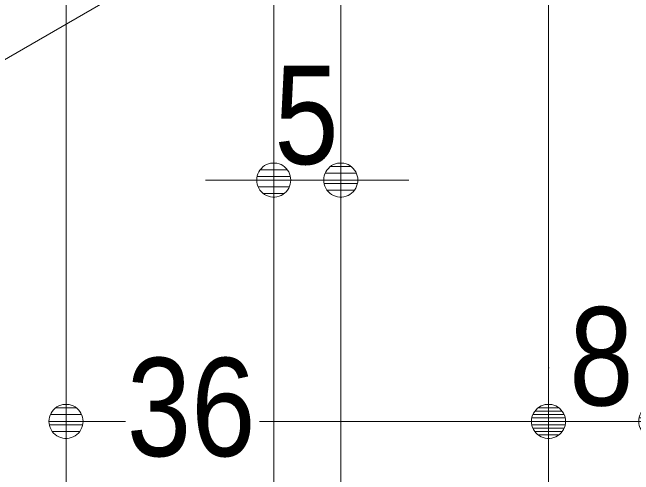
# Model space of a CAD drawing. Units: millimetres, scale not verified. Extents: x -6062 to 6062, y -3045 to 3045.
# Drawn here: x 804.7 to 1036.4, y 500.4 to 672.8 of the extents above; entities that cross this region are included whole.
import ezdxf
from ezdxf.enums import TextEntityAlignment as Align

# ---------------------------------------------------------------- set-up
doc = ezdxf.new("R2010")
doc.units = ezdxf.units.MM
doc.header["$LTSCALE"] = 20
for name, color, linetype, lineweight in [('0-0_2寸法-1', 7, 'Continuous', 9), ('0-1_0', 7, 'Continuous', 9), ('0-2_2寸法-3', 7, 'Continuous', 9), ('0-4_3一般', 7, 'Continuous', 9)]:
    doc.layers.add(name, color=color, linetype=linetype, lineweight=lineweight)
doc.styles.add('ＭＳ Ｐゴシック', font='')
doc.styles.get('ＭＳ Ｐゴシック').set_extended_font_data('MS PGothic')

# ---------------------------------------------------------------- blocks, each defined once
blk = doc.blocks.new('グループ-79')
at = {"layer": '0-4_3一般'}
for p, q in [((52243.7, -36700), (52243.7, 17304.9)), ((55843.7, 17304.9), (55843.7, -36700))]:
    blk.add_line(p, q, dxfattribs=at)
blk.add_lwpolyline([(54293.7, -34100), (54293.7, 14504.9), (53793.7, 14504.9), (53793.7, -34100)], close=True, dxfattribs=at)
blk = doc.blocks.new('グループ-101')
at = {"layer": '0-4_3一般'}
blk.add_blockref('グループ-79', (0, 0), dxfattribs=at)
blk = doc.blocks.new('グループ-104')
at = {"layer": '0-4_3一般'}
blk.add_blockref('グループ-101', (0, 0), dxfattribs=at)
blk = doc.blocks.new('_Dot')
at = {"layer": '0-1_0'}
for p, q in [((7.99, 6), (-7.99, 6)), ((-10, 0), (-20, 0)), ((9.78, 2), (-9.78, 2)), ((9.16, -3.98), (-9.16, -3.98)), ((6, -7.98), (-6, -7.98))]:
    blk.add_line(p, q, dxfattribs=at)
for points in [[(10, 0), (9.92, 1.25), (9.69, 2.49), (9.3, 3.68), (8.76, 4.82), (8.09, 5.88), (7.29, 6.85), (6.37, 7.71), (5.36, 8.44), (4.26, 9.05), (3.09, 9.51), (1.87, 9.82), (0.63, 9.98), (-0.63, 9.98), (-1.87, 9.82), (-3.09, 9.51), (-4.26, 9.05), (-5.36, 8.44), (-6.37, 7.71), (-7.29, 6.85), (-8.09, 5.88), (-8.76, 4.82), (-9.3, 3.68), (-9.69, 2.49), (-9.92, 1.25), (-10, 0), (0, 0)], [(-10, 0), (-9.92, -1.25), (-9.69, -2.49), (-9.3, -3.68), (-8.76, -4.82), (-8.09, -5.88), (-7.29, -6.85), (-6.37, -7.71), (-5.36, -8.44), (-4.26, -9.05), (-3.09, -9.51), (-1.87, -9.82), (-0.63, -9.98), (0.63, -9.98), (1.87, -9.82), (3.09, -9.51), (4.26, -9.05), (5.36, -8.44), (6.37, -7.71), (7.29, -6.85), (8.09, -5.88), (8.76, -4.82), (9.3, -3.68), (9.69, -2.49), (9.92, -1.25), (10, 0), (0, 0)]]:
    blk.add_lwpolyline(points, close=True, dxfattribs=at)

msp = doc.modelspace()

# ---------------------------------------------------------------- linework, layer by layer
at = {"layer": '0-0_2寸法-1'}
for p, q in [((902.18, 630.25), (902.38, 630.25)), ((927.18, 630.25), (927.38, 630.25)), ((889.47, 610.25), (876.76, 610.25)), ((927.18, 610.25), (902.18, 610.25)), ((939.9, 610.25), (952.61, 610.25)), ((824.68, 540.25), (824.88, 540.25)), ((1004.68, 524.06), (1004.68, 540.25)), ((1004.68, 540.25), (1004.88, 540.25)), ((837.4, 520.25), (846.89, 520.25)), ((991.97, 520.25), (896.83, 520.25)), ((1017.4, 520.25), (1031.97, 520.25))]:
    msp.add_line(p, q, dxfattribs=at)
at = {"layer": '0-2_2寸法-3'}
msp.add_lwpolyline([(862.43, 690.25), (656.68, 571.46), (429.8, 571.46)], dxfattribs=at)

# ---------------------------------------------------------------- block references
at = {"layer": '0-0_2寸法-1', "xscale": 0.6356201, "yscale": 0.6356201}
for p in [(902.18, 610.25), (1004.68, 520.25), (1044.68, 520.25)]:
    msp.add_blockref('_Dot', p, dxfattribs=at)
at = {"layer": '0-0_2寸法-1', "xscale": 0.6356201, "yscale": 0.6356201, "rotation": 180}
for p in [(927.18, 610.25), (824.68, 520.25), (1004.68, 520.25)]:
    msp.add_blockref('_Dot', p, dxfattribs=at)
at = {"layer": '0-4_3一般', "xscale": 0.05, "yscale": 0.05}
msp.add_blockref('グループ-104', (-1787.5, 0), dxfattribs=at)

# ---------------------------------------------------------------- texts
at = {"layer": '0-0_2寸法-1', "style": 'ＭＳ Ｐゴシック', "width": 0.9}
for s, p in [('5', (902.39, 605.19)), ('8', (1012.39, 515.19)), ('36', (847.37, 496.28))]:
    msp.add_text(s, height=36.66, dxfattribs=at).set_placement(p, align=Align.BOTTOM_LEFT)

doc.saveas('drawing.dxf')
